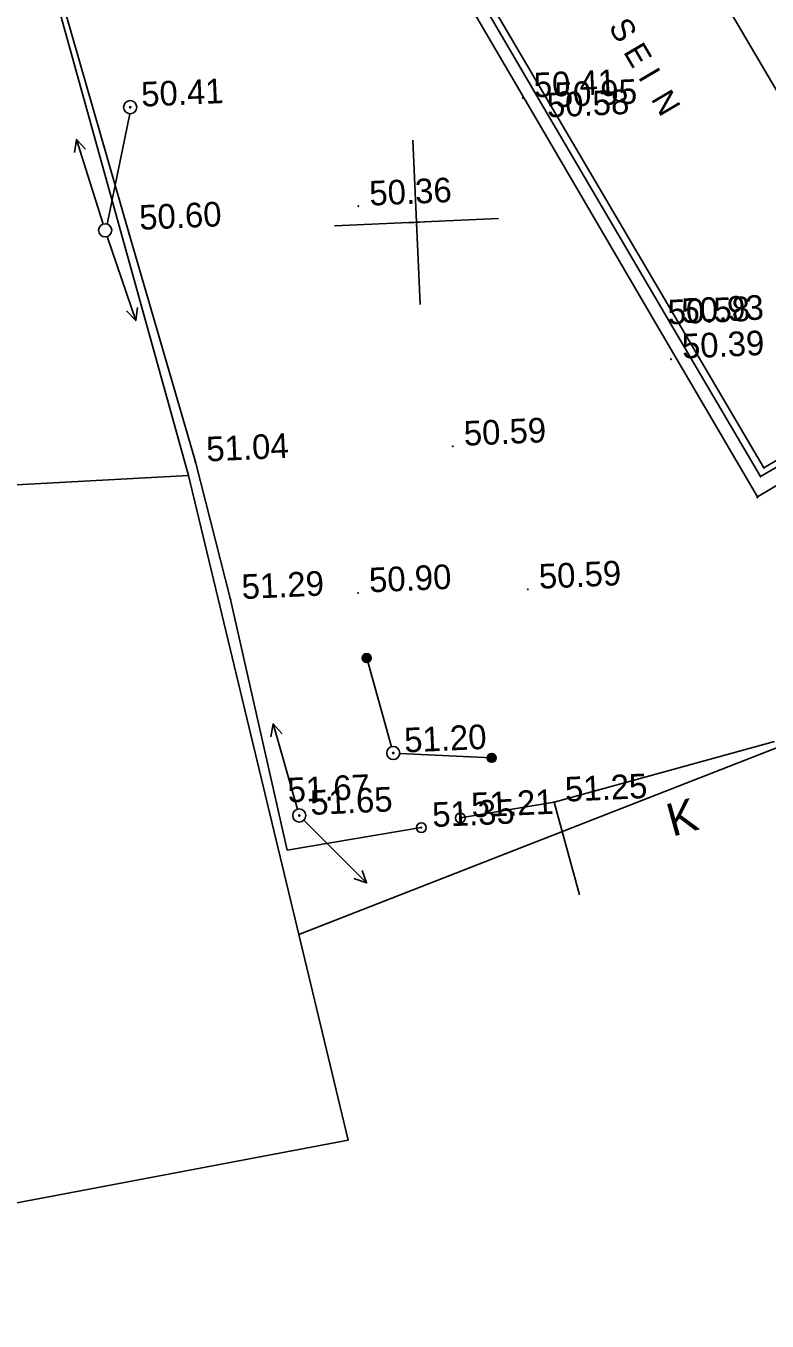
# Model space of a CAD drawing. Extents: x 641407 to 642093, y 6455165 to 6455786.
# Drawn here: x 641547.18 to 641569.76, y 6455535.59 to 6455575.01 of the extents above; entities that cross this region are included whole.
import ezdxf

# ---------------------------------------------------------------- set-up
doc = ezdxf.new("R2010")
doc.units = 0
for name, color, linetype in [('01_HOONE', 7, 'Continuous'), ('12_MPPOST', 7, 'Continuous'), ('40_KRUNDIPII', 7, 'Continuous'), ('63_KARVUD', 7, 'Continuous'), ('Default', 7, 'Continuous'), ('EHITISED', 7, 'Continuous'), ('ELEKTRIPOST', 7, 'Continuous'), ('KQRGUS', 7, 'Continuous'), ('KRAAV', 7, 'Continuous'), ('KRUNDIPIIR', 7, 'Continuous'), ('RIST', 7, 'Continuous'), ('VALGUSTUSPOST', 7, 'Continuous'), ('VEEKAEV', 7, 'Continuous'), ('VEEPIIR', 7, 'Continuous')]:
    doc.layers.add(name, color=color, linetype=linetype)

# ---------------------------------------------------------------- blocks, each defined once
blk = doc.blocks.new('PUNKT9')
at = {"layer": '12_MPPOST'}
blk.add_circle((0, 0), 10, dxfattribs=at)
blk = doc.blocks.new('VSITU6')
at = {"layer": 'Default'}
blk.add_circle((0, 0), 19.9, dxfattribs=at)
blk = doc.blocks.new('VELT10')
at = {"layer": 'Default'}
blk.add_circle((0, 0), 20, dxfattribs=at)
blk = doc.blocks.new('VKOR20')
at = {"layer": 'Default'}
for p, q in [((-250, 0), (250, 0)), ((0, 250), (0, -250))]:
    blk.add_line(p, q, dxfattribs=at)
blk = doc.blocks.new('V_AIP7')
at = {"layer": 'Default'}
blk.add_circle((0, 0), 14.8, dxfattribs=at)
blk = doc.blocks.new('WMNOO9')
at = {"layer": 'VALGUSTUSPOST'}
blk.add_line((200, 0), (2900, -0.01), dxfattribs=at)
blk.add_lwpolyline([(2535.93, 176.12), (2900, -0.01), (2530.75, -176.23)], dxfattribs=at)
blk = doc.blocks.new('WSNOO4')
at = {"layer": 'VEEPIIR'}
blk.add_line((200.01, 0), (3000, 0), dxfattribs=at)
for radius in [136.11, 120.67, 103.9, 90.11, 74.88, 61.35, 49.74, 34.82, 23.46, 13.25, 7.82]:
    blk.add_circle((3000, 0), radius, dxfattribs=at)
blk = doc.blocks.new('WMNOL7')
at = {"layer": 'VALGUSTUSPOST'}
blk.add_line((200, 0), (2900, 0), dxfattribs=at)
blk.add_lwpolyline([(2535.93, 176.13), (2900, 0), (2530.75, -176.23)], dxfattribs=at)
blk.add_circle((0, 0), 200, dxfattribs=at)
blk = doc.blocks.new('PUNK10')
at = {"layer": '12_MPPOST'}
blk.add_circle((0, 0), 10, dxfattribs=at)
blk = doc.blocks.new('VSITU7')
at = {"layer": 'VEEPIIR'}
blk.add_circle((0, 0), 199, dxfattribs=at)
blk = doc.blocks.new('VELT11')
at = {"layer": 'VALGUSTUSPOST'}
blk.add_circle((0, 0), 200, dxfattribs=at)
blk = doc.blocks.new('VKOR21')
at = {"layer": 'KQRGUS'}
for p, q in [((0, 2500), (0, -2500)), ((-2500, 0), (2500, 0))]:
    blk.add_line(p, q, dxfattribs=at)
blk = doc.blocks.new('V_AIP8')
at = {"layer": 'RIST'}
blk.add_circle((0, 0), 148, dxfattribs=at)
blk = doc.blocks.new('WMNO10')
at = {"layer": 'VALGUSTUSPOST'}
blk.add_line((200, 0), (2900, -0.01), dxfattribs=at)
blk.add_lwpolyline([(2535.93, 176.12), (2900, -0.01), (2530.75, -176.23)], dxfattribs=at)
blk = doc.blocks.new('WSNOO5')
at = {"layer": 'VEEPIIR'}
blk.add_line((200.01, 0), (3000, 0), dxfattribs=at)
for radius in [136.11, 120.67, 103.9, 90.11, 74.88, 61.35, 49.74, 34.82, 23.46, 13.25, 7.82]:
    blk.add_circle((3000, 0), radius, dxfattribs=at)
blk = doc.blocks.new('WMNOL8')
at = {"layer": 'VALGUSTUSPOST'}
blk.add_line((200, 0), (2900, 0), dxfattribs=at)
blk.add_lwpolyline([(2535.93, 176.13), (2900, 0), (2530.75, -176.23)], dxfattribs=at)
blk.add_circle((0, 0), 200, dxfattribs=at)

msp = doc.modelspace()

# ---------------------------------------------------------------- linework, layer by layer
at = {"layer": '40_KRUNDIPII'}
for p, q in [((641562.314, 6455572.813), (641562.314, 6455572.813)), ((641562.314, 6455572.813), (641562.314, 6455572.813)), ((641562.314, 6455572.813), (641562.314, 6455572.813)), ((641562.314, 6455572.813), (641562.314, 6455572.813)), ((641562.314, 6455572.813), (641562.314, 6455572.813)), ((641562.314, 6455572.813), (641562.314, 6455572.813)), ((641557.306, 6455569.52), (641557.306, 6455569.52)), ((641557.306, 6455569.52), (641557.306, 6455569.52)), ((641557.306, 6455569.52), (641557.306, 6455569.52)), ((641557.306, 6455569.52), (641557.306, 6455569.52)), ((641557.306, 6455569.52), (641557.306, 6455569.52)), ((641557.306, 6455569.52), (641557.306, 6455569.52)), ((641566.827, 6455564.866), (641566.827, 6455564.866)), ((641566.827, 6455564.866), (641566.827, 6455564.866)), ((641566.827, 6455564.866), (641566.827, 6455564.866)), ((641566.827, 6455564.866), (641566.827, 6455564.866)), ((641566.827, 6455564.866), (641566.827, 6455564.866)), ((641566.827, 6455564.866), (641566.827, 6455564.866)), ((641560.184, 6455562.214), (641560.184, 6455562.214)), ((641560.184, 6455562.214), (641560.184, 6455562.214)), ((641560.184, 6455562.214), (641560.184, 6455562.214)), ((641560.184, 6455562.214), (641560.184, 6455562.214)), ((641560.184, 6455562.214), (641560.184, 6455562.214)), ((641560.184, 6455562.214), (641560.184, 6455562.214)), ((641552.136, 6455561.323), (641552.136, 6455561.323)), ((641552.136, 6455561.323), (641552.136, 6455561.323)), ((641569.654, 6455561.563), (641569.654, 6455561.563)), ((641569.654, 6455561.563), (641569.654, 6455561.563)), ((641569.654, 6455561.563), (641569.654, 6455561.563)), ((641569.654, 6455561.563), (641569.654, 6455561.563)), ((641569.654, 6455561.563), (641569.654, 6455561.563)), ((641569.654, 6455561.563), (641569.654, 6455561.563)), ((641569.46, 6455560.653), (641569.46, 6455560.653)), ((641569.46, 6455560.653), (641569.46, 6455560.653)), ((641569.46, 6455560.653), (641569.46, 6455560.653)), ((641569.46, 6455560.653), (641569.46, 6455560.653)), ((641569.46, 6455560.653), (641569.46, 6455560.653)), ((641569.46, 6455560.653), (641569.46, 6455560.653)), ((641557.297, 6455557.75), (641557.297, 6455557.75)), ((641557.297, 6455557.75), (641557.297, 6455557.75)), ((641557.297, 6455557.75), (641557.297, 6455557.75)), ((641557.297, 6455557.75), (641557.297, 6455557.75)), ((641557.297, 6455557.75), (641557.297, 6455557.75)), ((641557.297, 6455557.75), (641557.297, 6455557.75)), ((641562.469, 6455557.863), (641562.469, 6455557.863)), ((641562.469, 6455557.863), (641562.469, 6455557.863)), ((641562.469, 6455557.863), (641562.469, 6455557.863)), ((641562.469, 6455557.863), (641562.469, 6455557.863)), ((641562.469, 6455557.863), (641562.469, 6455557.863)), ((641562.469, 6455557.863), (641562.469, 6455557.863)), ((641555.493, 6455547.354), (641555.493, 6455547.354)), ((641555.493, 6455547.354), (641555.493, 6455547.354)), ((641555.493, 6455547.354), (641555.493, 6455547.354)), ((641556.995, 6455541.102), (641556.995, 6455541.102))]:
    msp.add_line(p, q, dxfattribs=at)
for points in [[(641574.693, 6455639.402), (641614.673, 6455570.479), (641570.122, 6455553.07), (641555.493, 6455547.354), (641552.136, 6455561.323), (641545.242, 6455586.097), (641540.373, 6455602.514), (641533.879, 6455623.692)], [(641545.242, 6455586.097), (641552.136, 6455561.323), (641528.332, 6455560.036), (641524.496, 6455563.458), (641520.013, 6455577.73)], [(641527.846, 6455535.593), (641528.236, 6455555.268), (641528.332, 6455560.036), (641552.136, 6455561.323), (641555.493, 6455547.354), (641556.995, 6455541.102)]]:
    msp.add_lwpolyline(points, close=True, dxfattribs=at)
at = {"layer": 'EHITISED'}
for p in [(641569.975, 6455553.231), (641569.975, 6455553.231), (641564.042, 6455548.564), (641564.042, 6455548.564)]:
    msp.add_line(p, (641563.265, 6455551.384), dxfattribs=at)
at = {"layer": 'ELEKTRIPOST'}
for p, q in [((641550.357, 6455572.532), (641550.357, 6455572.532)), ((641550.357, 6455572.532), (641550.357, 6455572.532)), ((641550.357, 6455572.532), (641550.357, 6455572.532)), ((641550.357, 6455572.532), (641550.357, 6455572.532)), ((641550.357, 6455572.532), (641550.357, 6455572.532)), ((641550.357, 6455572.532), (641550.357, 6455572.532)), ((641562.953, 6455572.517), (641562.953, 6455572.517)), ((641562.953, 6455572.517), (641562.953, 6455572.517)), ((641562.953, 6455572.517), (641562.953, 6455572.517)), ((641562.953, 6455572.517), (641562.953, 6455572.517)), ((641562.953, 6455572.517), (641562.953, 6455572.517)), ((641562.953, 6455572.517), (641562.953, 6455572.517)), ((641562.713, 6455572.204), (641562.713, 6455572.204)), ((641562.713, 6455572.204), (641562.713, 6455572.204)), ((641562.713, 6455572.204), (641562.713, 6455572.204)), ((641562.713, 6455572.204), (641562.713, 6455572.204)), ((641562.713, 6455572.204), (641562.713, 6455572.204)), ((641562.713, 6455572.204), (641562.713, 6455572.204)), ((641566.812, 6455565.946), (641566.812, 6455565.946)), ((641566.812, 6455565.946), (641566.812, 6455565.946)), ((641566.812, 6455565.946), (641566.812, 6455565.946)), ((641566.812, 6455565.946), (641566.812, 6455565.946)), ((641566.812, 6455565.946), (641566.812, 6455565.946)), ((641566.812, 6455565.946), (641566.812, 6455565.946)), ((641566.394, 6455565.904), (641566.394, 6455565.904)), ((641566.394, 6455565.904), (641566.394, 6455565.904)), ((641566.394, 6455565.904), (641566.394, 6455565.904)), ((641566.394, 6455565.904), (641566.394, 6455565.904)), ((641566.394, 6455565.904), (641566.394, 6455565.904)), ((641566.394, 6455565.904), (641566.394, 6455565.904)), ((641569.553, 6455561.294), (641569.553, 6455561.294)), ((641569.553, 6455561.294), (641569.553, 6455561.294)), ((641569.553, 6455561.294), (641569.553, 6455561.294)), ((641569.553, 6455561.294), (641569.553, 6455561.294)), ((641569.553, 6455561.294), (641569.553, 6455561.294)), ((641569.553, 6455561.294), (641569.553, 6455561.294)), ((641569.458, 6455560.675), (641569.458, 6455560.675)), ((641569.458, 6455560.675), (641569.458, 6455560.675)), ((641569.458, 6455560.675), (641569.458, 6455560.675)), ((641569.458, 6455560.675), (641569.458, 6455560.675)), ((641569.458, 6455560.675), (641569.458, 6455560.675)), ((641569.458, 6455560.675), (641569.458, 6455560.675)), ((641563.265, 6455551.384), (641563.265, 6455551.384)), ((641563.265, 6455551.384), (641563.265, 6455551.384)), ((641563.265, 6455551.384), (641563.265, 6455551.384)), ((641563.265, 6455551.384), (641563.265, 6455551.384)), ((641563.265, 6455551.384), (641563.265, 6455551.384)), ((641563.265, 6455551.384), (641563.265, 6455551.384))]:
    msp.add_line(p, q, dxfattribs=at)
for points in [[(641559.819, 6455577.883), (641562.953, 6455572.517), (641566.812, 6455565.946), (641569.553, 6455561.294), (641575.177, 6455564.56), (641572.321, 6455569.522), (641570.345, 6455572.834)], [(641559.819, 6455577.883), (641562.953, 6455572.517), (641566.812, 6455565.946), (641569.553, 6455561.294), (641575.177, 6455564.56), (641572.321, 6455569.522), (641570.345, 6455572.834)], [(641559.49, 6455577.701), (641562.713, 6455572.204), (641566.394, 6455565.904), (641569.458, 6455560.675), (641575.784, 6455564.441), (641572.308, 6455570.306), (641570.729, 6455573.021)], [(641559.49, 6455577.701), (641562.713, 6455572.204), (641566.394, 6455565.904), (641569.458, 6455560.675), (641575.784, 6455564.441), (641572.308, 6455570.306), (641570.729, 6455573.021)]]:
    msp.add_lwpolyline(points, dxfattribs=at)
at = {"layer": 'RIST'}
for p, q in [((641550.297, 6455568.785), (641550.297, 6455568.785)), ((641550.297, 6455568.785), (641550.297, 6455568.785)), ((641550.297, 6455568.785), (641550.297, 6455568.785)), ((641550.297, 6455568.785), (641550.297, 6455568.785)), ((641550.297, 6455568.785), (641550.297, 6455568.785)), ((641550.297, 6455568.785), (641550.297, 6455568.785)), ((641552.341, 6455561.736), (641552.341, 6455561.736)), ((641552.341, 6455561.736), (641552.341, 6455561.736)), ((641552.341, 6455561.736), (641552.341, 6455561.736)), ((641552.341, 6455561.736), (641552.341, 6455561.736)), ((641552.341, 6455561.736), (641552.341, 6455561.736)), ((641552.341, 6455561.736), (641552.341, 6455561.736)), ((641553.416, 6455557.549), (641553.416, 6455557.549)), ((641553.416, 6455557.549), (641553.416, 6455557.549)), ((641553.416, 6455557.549), (641553.416, 6455557.549)), ((641553.416, 6455557.549), (641553.416, 6455557.549)), ((641553.416, 6455557.549), (641553.416, 6455557.549)), ((641553.416, 6455557.549), (641553.416, 6455557.549)), ((641554.816, 6455551.36), (641554.816, 6455551.36)), ((641554.816, 6455551.36), (641554.816, 6455551.36)), ((641554.816, 6455551.36), (641554.816, 6455551.36)), ((641554.816, 6455551.36), (641554.816, 6455551.36)), ((641554.816, 6455551.36), (641554.816, 6455551.36)), ((641554.816, 6455551.36), (641554.816, 6455551.36)), ((641563.265, 6455551.384), (641560.412, 6455550.905)), ((641563.265, 6455551.384), (641560.412, 6455550.905)), ((641559.222, 6455550.61), (641555.14, 6455549.925)), ((641559.222, 6455550.61), (641555.14, 6455549.925)), ((641559.222, 6455550.61), (641559.222, 6455550.61)), ((641559.222, 6455550.61), (641559.222, 6455550.61)), ((641559.222, 6455550.61), (641559.222, 6455550.61)), ((641559.222, 6455550.61), (641559.222, 6455550.61)), ((641559.222, 6455550.61), (641559.222, 6455550.61)), ((641559.222, 6455550.61), (641559.222, 6455550.61)), ((641560.412, 6455550.905), (641560.412, 6455550.905)), ((641560.412, 6455550.905), (641560.412, 6455550.905)), ((641560.412, 6455550.905), (641560.412, 6455550.905)), ((641560.412, 6455550.905), (641560.412, 6455550.905)), ((641560.412, 6455550.905), (641560.412, 6455550.905)), ((641560.412, 6455550.905), (641560.412, 6455550.905))]:
    msp.add_line(p, q, dxfattribs=at)
msp.add_lwpolyline([(641555.14, 6455549.925), (641553.416, 6455557.549), (641552.341, 6455561.736), (641550.297, 6455568.785), (641548.398, 6455575.379)], dxfattribs=at)
msp.add_lwpolyline([(641555.14, 6455549.925), (641553.416, 6455557.549), (641552.341, 6455561.736), (641550.297, 6455568.785), (641548.398, 6455575.379)], dxfattribs=at)
at = {"layer": 'VALGUSTUSPOST'}
for p, q in [((641549.652, 6455568.977), (641550.344, 6455572.333)), ((641549.652, 6455568.977), (641550.344, 6455572.333)), ((641555.505, 6455550.978), (641555.505, 6455550.978)), ((641555.505, 6455550.978), (641555.505, 6455550.978)), ((641555.505, 6455550.978), (641555.505, 6455550.978)), ((641555.505, 6455550.978), (641555.505, 6455550.978)), ((641555.505, 6455550.978), (641555.505, 6455550.978)), ((641555.505, 6455550.978), (641555.505, 6455550.978))]:
    msp.add_line(p, q, dxfattribs=at)
at = {"layer": 'VEEKAEV'}
for p, q in [((641562.746, 6455585.476), (641570.189, 6455572.789)), ((641562.746, 6455585.476), (641570.189, 6455572.789)), ((641569.66, 6455561.556), (641557.416, 6455582.362)), ((641569.66, 6455561.556), (641557.416, 6455582.362)), ((641569.66, 6455561.556), (641569.66, 6455561.556)), ((641569.66, 6455561.556), (641569.66, 6455561.556)), ((641569.66, 6455561.556), (641569.66, 6455561.556)), ((641569.66, 6455561.556), (641569.66, 6455561.556)), ((641569.66, 6455561.556), (641569.66, 6455561.556)), ((641569.66, 6455561.556), (641569.66, 6455561.556))]:
    msp.add_line(p, q, dxfattribs=at)
msp.add_lwpolyline([(641569.66, 6455561.556), (641574.942, 6455564.664), (641570.189, 6455572.789)], dxfattribs=at)
msp.add_lwpolyline([(641569.66, 6455561.556), (641574.942, 6455564.664), (641570.189, 6455572.789)], dxfattribs=at)
at = {"layer": 'VEEPIIR'}
msp.add_line((641558.368, 6455552.88), (641558.368, 6455552.88), dxfattribs=at)
msp.add_line((641558.368, 6455552.88), (641558.368, 6455552.88), dxfattribs=at)
msp.add_line((641558.368, 6455552.88), (641558.368, 6455552.88), dxfattribs=at)
msp.add_line((641558.368, 6455552.88), (641558.368, 6455552.88), dxfattribs=at)
msp.add_line((641558.368, 6455552.88), (641558.368, 6455552.88), dxfattribs=at)
msp.add_line((641558.368, 6455552.88), (641558.368, 6455552.88), dxfattribs=at)

# ---------------------------------------------------------------- block references
at = {"layer": '40_KRUNDIPII', "xscale": 0.0009999011189044575, "yscale": 0.0009999011189044575, "rotation": 2.564087396761455}
for name, p in [('PUNKT9', (641562.314, 6455572.813)), ('PUNK10', (641562.314, 6455572.813)), ('PUNKT9', (641557.306, 6455569.52)), ('PUNK10', (641557.306, 6455569.52)), ('PUNKT9', (641566.827, 6455564.866)), ('PUNK10', (641566.827, 6455564.866)), ('PUNKT9', (641560.184, 6455562.214)), ('PUNK10', (641560.184, 6455562.214)), ('PUNKT9', (641569.654, 6455561.563)), ('PUNK10', (641569.654, 6455561.563)), ('PUNKT9', (641569.46, 6455560.653)), ('PUNK10', (641569.46, 6455560.653)), ('PUNKT9', (641557.297, 6455557.75)), ('PUNK10', (641557.297, 6455557.75)), ('PUNKT9', (641562.469, 6455557.863)), ('PUNK10', (641562.469, 6455557.863))]:
    msp.add_blockref(name, p, dxfattribs=at)
at = {"layer": 'ELEKTRIPOST', "xscale": 0.0009999011189044575, "yscale": 0.0009999011189044575, "rotation": 2.564087396761455}
for name in ['PUNKT9', 'PUNK10']:
    msp.add_blockref(name, (641550.357, 6455572.532), dxfattribs=at)
at = {"layer": 'KQRGUS', "xscale": 0.0009999011189044575, "yscale": 0.0009999011189044575, "rotation": 2.564087396761455}
for name in ['VKOR21', 'VKOR21', 'VKOR21', 'VKOR21', 'VKOR21', 'VKOR21', 'VKOR21', 'VKOR21', 'VKOR20', 'VKOR20', 'VKOR20', 'VKOR20', 'VKOR20', 'VKOR20', 'VKOR20', 'VKOR20']:
    msp.add_blockref(name, (641559.078, 6455569.03), dxfattribs=at)
at = {"layer": 'KRUNDIPIIR', "xscale": 0.0009999011189044575, "yscale": 0.0009999011189044575, "rotation": 2.564087396761455}
for name, p in [('PUNKT9', (641562.314, 6455572.813)), ('PUNK10', (641562.314, 6455572.813)), ('PUNKT9', (641550.357, 6455572.532)), ('PUNK10', (641550.357, 6455572.532)), ('PUNKT9', (641562.953, 6455572.517)), ('PUNK10', (641562.953, 6455572.517)), ('PUNKT9', (641562.713, 6455572.204)), ('PUNK10', (641562.713, 6455572.204)), ('PUNKT9', (641557.306, 6455569.52)), ('PUNK10', (641557.306, 6455569.52)), ('PUNKT9', (641550.297, 6455568.785)), ('PUNK10', (641550.297, 6455568.785)), ('PUNKT9', (641566.812, 6455565.946)), ('PUNK10', (641566.812, 6455565.946)), ('PUNKT9', (641566.394, 6455565.904)), ('PUNK10', (641566.394, 6455565.904)), ('PUNKT9', (641566.827, 6455564.866)), ('PUNK10', (641566.827, 6455564.866)), ('PUNKT9', (641560.184, 6455562.214)), ('PUNK10', (641560.184, 6455562.214)), ('PUNKT9', (641552.341, 6455561.736)), ('PUNK10', (641552.341, 6455561.736)), ('PUNKT9', (641569.553, 6455561.294)), ('PUNK10', (641569.553, 6455561.294)), ('PUNKT9', (641569.654, 6455561.563)), ('PUNK10', (641569.654, 6455561.563)), ('PUNKT9', (641569.66, 6455561.556)), ('PUNK10', (641569.66, 6455561.556)), ('PUNKT9', (641569.458, 6455560.675)), ('PUNK10', (641569.458, 6455560.675)), ('PUNKT9', (641569.46, 6455560.653)), ('PUNK10', (641569.46, 6455560.653)), ('PUNKT9', (641557.297, 6455557.75)), ('PUNK10', (641557.297, 6455557.75)), ('PUNKT9', (641562.469, 6455557.863)), ('PUNK10', (641562.469, 6455557.863)), ('PUNKT9', (641553.416, 6455557.549)), ('PUNK10', (641553.416, 6455557.549)), ('PUNKT9', (641558.368, 6455552.88)), ('PUNK10', (641558.368, 6455552.88)), ('PUNKT9', (641554.816, 6455551.36)), ('PUNK10', (641554.816, 6455551.36)), ('PUNKT9', (641563.265, 6455551.384)), ('PUNK10', (641563.265, 6455551.384)), ('PUNKT9', (641555.505, 6455550.978)), ('PUNK10', (641555.505, 6455550.978)), ('PUNKT9', (641559.222, 6455550.61)), ('PUNK10', (641559.222, 6455550.61)), ('PUNKT9', (641560.412, 6455550.905)), ('PUNK10', (641560.412, 6455550.905))]:
    msp.add_blockref(name, p, dxfattribs=at)
at = {"layer": 'RIST', "xscale": 0.0009999011189044573, "yscale": 0.0009999011189044578, "rotation": 92.56408739676145}
for name, p in [('V_AIP8', (641560.412, 6455550.905)), ('V_AIP8', (641559.222, 6455550.61)), ('V_AIP7', (641559.222, 6455550.61)), ('V_AIP7', (641560.412, 6455550.905))]:
    msp.add_blockref(name, p, dxfattribs=at)
at = {"layer": 'VALGUSTUSPOST'}
for name, p, xscale, yscale, rotation in [('VELT11', (641550.357, 6455572.532), 0.0009999011189044575, 0.0009999011189044575, 2.564087396761455), ('VELT10', (641550.357, 6455572.532), 0.0009999011189044575, 0.0009999011189044575, 2.564087396761455), ('WMNOO9', (641549.594, 6455568.786), 0.0009999015812507425, 0.0009999015812507423, 107.54008608734847), ('WMNO10', (641549.594, 6455568.786), 0.0009999015812507425, 0.0009999015812507423, 107.54008608734847), ('WMNOL7', (641549.594, 6455568.786), 0.0009999002897095803, 0.0009999002897095803, -71.25028523251707), ('WMNOL8', (641549.594, 6455568.786), 0.0009999002897095803, 0.0009999002897095803, -71.25028523251707), ('WMNOO9', (641555.505, 6455550.978), 0.0009998996662654183, 0.0009998996662654181, 105.93108748500696), ('WMNO10', (641555.505, 6455550.978), 0.0009998996662654183, 0.0009998996662654181, 105.93108748500696), ('VELT11', (641555.505, 6455550.978), 0.0009999011189044575, 0.0009999011189044575, 2.564087396761455), ('VELT10', (641555.505, 6455550.978), 0.0009999011189044575, 0.0009999011189044575, 2.564087396761455), ('WMNOO9', (641555.505, 6455550.978), 0.0009999000722825514, 0.0009999000722825514, -45.01746095466905), ('WMNO10', (641555.505, 6455550.978), 0.0009999000722825514, 0.0009999000722825514, -45.01746095466905)]:
    msp.add_blockref(name, p, dxfattribs=dict(at, xscale=xscale, yscale=yscale, rotation=rotation))
at = {"layer": 'VEEPIIR'}
for name, xscale, yscale, rotation in [('WSNOO4', 0.0009998991399996673, 0.0009998991399996673, 105.64167549915778), ('WSNOO5', 0.0009998991399996673, 0.0009998991399996673, 105.64167549915778), ('VSITU7', 0.0009999011189044575, 0.0009999011189044575, 2.564087396761455), ('WSNOO4', 0.000999898995423975, 0.0009998989954239747, -2.806024122916236), ('WSNOO5', 0.000999898995423975, 0.0009998989954239747, -2.806024122916236), ('VSITU6', 0.0009999011189044575, 0.0009999011189044575, 2.564087396761455)]:
    msp.add_blockref(name, (641558.368, 6455552.88), dxfattribs=dict(at, xscale=xscale, yscale=yscale, rotation=rotation))

# ---------------------------------------------------------------- texts
at = {"layer": '01_HOONE'}
msp.add_text('50.39', height=0.7499, rotation=2.5641, dxfattribs=at).set_placement((641567.177, 6455564.882))
msp.add_text('50.39', height=0.7499, rotation=2.5641, dxfattribs=at).set_placement((641567.177, 6455564.882))
at = {"layer": '40_KRUNDIPII'}
for s, p in [('50.41', (641562.664, 6455572.829)), ('50.41', (641562.664, 6455572.829)), ('50.36', (641557.656, 6455569.536)), ('50.36', (641557.656, 6455569.536)), ('50.59', (641560.533, 6455562.229)), ('50.59', (641560.533, 6455562.229)), ('50.90', (641557.647, 6455557.766)), ('50.90', (641557.647, 6455557.766)), ('50.59', (641562.818, 6455557.878)), ('50.59', (641562.818, 6455557.878))]:
    msp.add_text(s, height=0.7499, rotation=2.5641, dxfattribs=at).set_placement(p)
at = {"layer": '63_KARVUD'}
for s, p in [('50.41', (641550.707, 6455572.548)), ('50.41', (641550.707, 6455572.548)), ('50.58', (641563.063, 6455572.219)), ('50.58', (641563.063, 6455572.219)), ('50.95', (641563.303, 6455572.532)), ('50.95', (641563.303, 6455572.532)), ('50.60', (641550.646, 6455568.801)), ('50.60', (641550.646, 6455568.801)), ('50.58', (641566.744, 6455565.919)), ('50.58', (641566.744, 6455565.919)), ('50.93', (641567.161, 6455565.962)), ('50.93', (641567.161, 6455565.962)), ('51.04', (641552.691, 6455561.752)), ('51.04', (641552.691, 6455561.752)), ('51.29', (641553.766, 6455557.564)), ('51.29', (641553.766, 6455557.564)), ('51.20', (641558.717, 6455552.895)), ('51.20', (641558.717, 6455552.895)), ('51.67', (641555.165, 6455551.375)), ('51.67', (641555.165, 6455551.375)), ('51.25', (641563.615, 6455551.399)), ('51.25', (641563.615, 6455551.399)), ('51.65', (641555.855, 6455550.994)), ('51.65', (641555.855, 6455550.994)), ('51.21', (641560.762, 6455550.92)), ('51.21', (641560.762, 6455550.92)), ('51.35', (641559.572, 6455550.626)), ('51.35', (641559.572, 6455550.626))]:
    msp.add_text(s, height=0.7499, rotation=2.5641, dxfattribs=at).set_placement(p)
at = {"layer": 'EHITISED'}
msp.add_text('K', height=1, rotation=15.3983, dxfattribs=at).set_placement((641566.868, 6455550.329))
msp.add_text('K', height=1, rotation=15.3983, dxfattribs=at).set_placement((641566.868, 6455550.329))
at = {"layer": 'KRAAV'}
msp.add_text('B A S S E I  N', height=0.69993, rotation=300.476, dxfattribs=at).set_placement((641563.565, 6455577.267))
msp.add_text('B A S S E I  N', height=0.69993, rotation=300.476, dxfattribs=at).set_placement((641563.565, 6455577.267))

doc.saveas('drawing.dxf')
